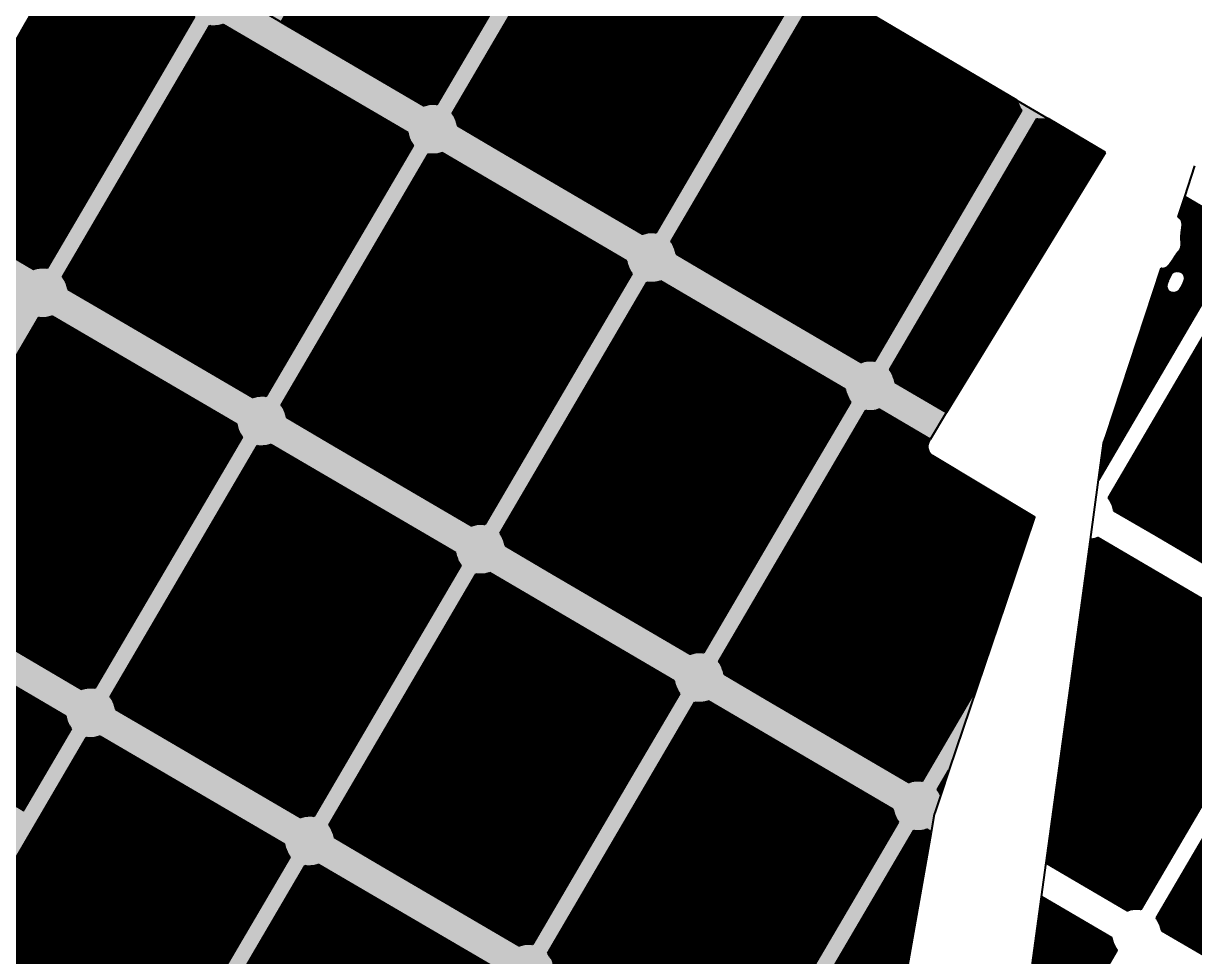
# Model space of a CAD drawing. Header units: metres. Extents: x 729569 to 733474, y 1423763 to 1426173.
# Drawn here: x 730702 to 731256, y 1425283 to 1425724 of the extents above; entities that cross this region are included whole.
import ezdxf

# ---------------------------------------------------------------- set-up
doc = ezdxf.new("R2010")
doc.units = ezdxf.units.M
for name, color, linetype in [('BOUNDARY', 7, 'Continuous'), ('GREEN_AREA', 7, 'Continuous'), ('PARCEL_BORDER', 7, 'Continuous'), ('PARCEL_L', 7, 'Continuous')]:
    doc.layers.add(name, color=color, linetype=linetype)

msp = doc.modelspace()

# ---------------------------------------------------------------- hatches: boundary and pattern name
at = {"layer": 'BOUNDARY', "true_color": 0xdcdcdc}
h = msp.add_hatch(dxfattribs=at)
h.set_pattern_fill('SOLID')
h.paths.add_polyline_path([(731147.16, 1424721.86), (731256.16, 1424608.75), (731244.45, 1424320.13), (731216.28, 1423762.84), (731085.59, 1423834.2), (731085.45, 1423834.27), (731029.37, 1423862.74), (731029.22, 1423862.81), (730813.25, 1423963.61), (730747.11, 1423994.49), (730747.07, 1423994.51), (730733.5, 1424000.7), (730660.17, 1424039.15), (730617.42, 1424061.56), (730529.44, 1424109.24), (730310.18, 1424230.03), (730192.73, 1424303.57), (730172.54, 1424316.68), (730172.45, 1424316.74), (729875.07, 1424500.8), (729806.43, 1424543.45), (729687.49, 1424617.38), (729569.32, 1424690.82), (729612.42, 1424741.31), (729675.47, 1424785.2), (729675.56, 1424785.27), (729762.88, 1424849.07), (729816.98, 1424888.6), (729996.73, 1425019.9), (730119.82, 1425084.44), (730120.07, 1425084.58), (730266.65, 1425172.21), (730267.07, 1425172.49), (730267.45, 1425172.81), (730267.81, 1425173.17), (730268.12, 1425173.56), (730268.4, 1425173.98), (730268.63, 1425174.42), (730359.38, 1425372.62), (730359.55, 1425373.05), (730359.68, 1425373.49), (730359.77, 1425373.93), (730395.3, 1425601.1), (730395.35, 1425601.52), (730395.36, 1425601.94), (730395.34, 1425602.37), (730390.26, 1425652.75), (730458.22, 1425806.03), (730647.82, 1425710.72), (730656.83, 1425706.19), (730670.25, 1425699.44), (730680.5, 1425694.29), (730680.96, 1425694.09), (730681.44, 1425693.93), (730681.93, 1425693.82), (730682.43, 1425693.77), (730682.94, 1425693.76), (730683.44, 1425693.81), (730683.94, 1425693.9), (730684.42, 1425694.05), (730684.89, 1425694.24), (730685.33, 1425694.48), (730685.75, 1425694.77), (730686.14, 1425695.09), (730686.49, 1425695.45), (730686.81, 1425695.85), (730687.08, 1425696.27), (730728.18, 1425768.01), (730728.19, 1425768.02), (730769.13, 1425840.14), (730805.64, 1425904.46), (731213.98, 1425663.18), (731130.61, 1425526.56), (731130.37, 1425526.13), (731130.18, 1425525.67), (731130.04, 1425525.2), (731129.94, 1425524.72), (731129.89, 1425524.23), (731129.88, 1425523.74), (731129.93, 1425523.25), (731130.02, 1425522.76), (731130.16, 1425522.29), (731130.35, 1425521.83), (731130.58, 1425521.4), (731130.85, 1425520.99), (731131.17, 1425520.61), (731131.51, 1425520.26), (731131.9, 1425519.94), (731132.31, 1425519.67), (731180.61, 1425490.69), (731133.33, 1425350.71), (731133.22, 1425350.34), (731133.14, 1425349.98), (731105.49, 1425193.29), (731092.66, 1425120.94), (731092.59, 1425120.23), (731084.29, 1424870.04), (731084.29, 1424869.91), (731083.66, 1424789.99), (731083.68, 1424789.51), (731083.74, 1424789.03), (731083.86, 1424788.56), (731084.01, 1424788.11), (731084.21, 1424787.67), (731084.46, 1424787.25), (731084.74, 1424786.85), (731085.05, 1424786.49), (731147.16, 1424721.86), (731147.16, 1424721.86)])
at = {"layer": 'GREEN_AREA', "true_color": 0x96c896}
h = msp.add_hatch(dxfattribs=at)
h.set_pattern_fill('SOLID')
h.paths.add_polyline_path([(731068.59, 1425748.45), (731068.94, 1425747.32), (731069.4, 1425746.24), (731069.97, 1425745.2), (731070.63, 1425744.23), (731070.87, 1425743.95), (731048.07, 1425705.08), (730976.35, 1425747.13), (730927.68, 1425664.12), (730907.62, 1425675.88), (730907.61, 1425676.02), (730907.37, 1425677.17), (730907.01, 1425678.3), (730906.55, 1425679.38), (730905.99, 1425680.42), (730905.32, 1425681.39), (730905.09, 1425681.67), (730974.68, 1425800.35), (730975.04, 1425800.28), (730976.21, 1425800.18), (730977.39, 1425800.19), (730978.56, 1425800.32), (730979.71, 1425800.56), (730980.84, 1425800.91), (730980.86, 1425800.92), (731068.44, 1425749.18), (731068.59, 1425748.45)])
h = msp.add_hatch(dxfattribs=at)
h.set_pattern_fill('SOLID')
h.paths.add_polyline_path([(730726.34, 1425764.79), (730780.37, 1425733.11), (730780.39, 1425732.97), (730780.63, 1425731.82), (730780.98, 1425730.69), (730781.44, 1425729.61), (730782, 1425728.58), (730782.67, 1425727.6), (730782.9, 1425727.32), (730760.11, 1425688.45), (730702.09, 1425722.47), (730726.34, 1425764.79)])
h = msp.add_hatch(dxfattribs=at)
h.set_pattern_fill('SOLID')
h.paths.add_polyline_path([(731172.11, 1425687.75), (731172.46, 1425686.62), (731172.92, 1425685.54), (731173.49, 1425684.51), (731174.15, 1425683.53), (731174.38, 1425683.26), (731151.59, 1425644.38), (731079.87, 1425686.43), (731031.2, 1425603.42), (731011.14, 1425615.19), (731011.13, 1425615.32), (731010.88, 1425616.48), (731010.53, 1425617.6), (731010.07, 1425618.68), (731009.51, 1425619.72), (731008.84, 1425620.69), (731008.61, 1425620.97), (731078.2, 1425739.65), (731078.56, 1425739.59), (731079.73, 1425739.48), (731080.91, 1425739.49), (731082.08, 1425739.62), (731083.23, 1425739.86), (731083.86, 1425740.06), (731172.07, 1425687.94), (731172.11, 1425687.75)])
h = msp.add_hatch(dxfattribs=at)
h.set_pattern_fill('SOLID')
h.paths.add_polyline_path([(730795.27, 1425723.23), (730796.39, 1425723.58), (730796.52, 1425723.64), (730883.89, 1425672.41), (730883.9, 1425672.27), (730884.14, 1425671.12), (730884.5, 1425670), (730884.96, 1425668.91), (730885.52, 1425667.88), (730886.19, 1425666.91), (730886.42, 1425666.63), (730863.62, 1425627.75), (730791.91, 1425669.8), (730743.23, 1425586.8), (730723.18, 1425598.56), (730723.16, 1425598.7), (730722.92, 1425599.85), (730722.57, 1425600.97), (730722.11, 1425602.06), (730721.54, 1425603.09), (730720.88, 1425604.06), (730720.64, 1425604.34), (730790.23, 1425723.02), (730790.59, 1425722.96), (730791.76, 1425722.85), (730792.94, 1425722.86), (730794.11, 1425722.99), (730795.27, 1425723.23)])
h = msp.add_hatch(dxfattribs=at)
h.set_pattern_fill('SOLID')
h.paths.add_polyline_path([(731138.96, 1425540.24), (731114.66, 1425554.49), (731114.64, 1425554.63), (731114.4, 1425555.78), (731114.05, 1425556.9), (731113.59, 1425557.99), (731113.02, 1425559.02), (731112.36, 1425559.99), (731112.13, 1425560.27), (731181.72, 1425678.96), (731182.07, 1425678.89), (731183.25, 1425678.79), (731184.42, 1425678.8), (731185.59, 1425678.92), (731186.75, 1425679.16), (731186.86, 1425679.2), (731213.98, 1425663.18), (731138.96, 1425540.24)])
h = msp.add_hatch(dxfattribs=at)
h.set_pattern_fill('SOLID')
h.paths.add_polyline_path([(730898.78, 1425662.54), (730899.91, 1425662.89), (730900.04, 1425662.94), (730987.4, 1425611.71), (730987.42, 1425611.57), (730987.66, 1425610.42), (730988.01, 1425609.3), (730988.47, 1425608.21), (730989.04, 1425607.18), (730989.7, 1425606.21), (730989.94, 1425605.93), (730967.14, 1425567.05), (730895.42, 1425609.11), (730846.75, 1425526.1), (730826.69, 1425537.86), (730826.68, 1425538), (730826.44, 1425539.15), (730826.08, 1425540.27), (730825.62, 1425541.36), (730825.06, 1425542.39), (730824.39, 1425543.36), (730824.16, 1425543.64), (730893.75, 1425662.33), (730894.11, 1425662.26), (730895.28, 1425662.16), (730896.46, 1425662.17), (730897.63, 1425662.29), (730898.78, 1425662.54)])
h = msp.add_hatch(dxfattribs=at)
h.set_pattern_fill('SOLID')
h.paths.add_polyline_path([(731214.4, 1425529.04), (731240.48, 1425608.23), (731240.6, 1425608.2), (731240.91, 1425608.16), (731240.98, 1425608.15), (731241.27, 1425608.14), (731241.56, 1425608.16), (731241.85, 1425608.2), (731242.13, 1425608.27), (731242.28, 1425608.32), (731242.59, 1425608.44), (731242.89, 1425608.59), (731243.17, 1425608.77), (731243.45, 1425608.97), (731243.67, 1425609.15), (731243.88, 1425609.36), (731244.32, 1425609.83), (731244.52, 1425610.08), (731245.15, 1425610.92), (731245.25, 1425611.06), (731245.92, 1425612.07), (731245.97, 1425612.14), (731246.63, 1425613.2), (731246.65, 1425613.23), (731247.25, 1425614.22), (731247.71, 1425614.97), (731247.9, 1425615.27), (731248.08, 1425615.47), (731248.35, 1425615.74), (731248.39, 1425615.78), (731248.73, 1425616.13), (731248.98, 1425616.42), (731249.26, 1425616.81), (731249.44, 1425617.07), (731249.59, 1425617.36), (731249.81, 1425617.83), (731249.9, 1425618.07), (731249.98, 1425618.32), (731250.03, 1425618.57), (731250.12, 1425619.08), (731250.16, 1425619.35), (731250.17, 1425619.62), (731250.16, 1425620.23), (731250.15, 1425620.48), (731250.08, 1425621.18), (731250.08, 1425621.24), (731250, 1425621.98), (731249.94, 1425622.67), (731249.92, 1425623.28), (731249.95, 1425623.78), (731250.05, 1425624.54), (731250.2, 1425625.47), (731250.2, 1425625.48), (731250.35, 1425626.47), (731250.36, 1425626.54), (731250.48, 1425627.48), (731250.49, 1425627.65), (731250.55, 1425628.49), (731250.56, 1425628.79), (731250.54, 1425629.35), (731250.53, 1425629.58), (731250.5, 1425629.8), (731250.44, 1425630.13), (731250.37, 1425630.41), (731250.28, 1425630.68), (731250.21, 1425630.86), (731250.11, 1425631.1), (731249.98, 1425631.33), (731249.94, 1425631.4), (731249.75, 1425631.66), (731249.69, 1425631.75), (731249.5, 1425631.97), (731249.35, 1425632.13), (731249.04, 1425632.42), (731248.77, 1425632.63), (731248.58, 1425632.77), (731248.56, 1425632.78), (731251.68, 1425642.24), (731275.37, 1425628.34), (731275.38, 1425628.2), (731275.63, 1425627.05), (731275.98, 1425625.93), (731276.44, 1425624.84), (731277, 1425623.81), (731277.67, 1425622.84), (731277.9, 1425622.56), (731210.91, 1425508.31), (731213.28, 1425525.65), (731214.4, 1425529.04)])
h.paths.add_polyline_path([(731249.15, 1425606.56), (731248.88, 1425606.63), (731248.84, 1425606.63), (731248.74, 1425606.65), (731248.67, 1425606.67), (731248.39, 1425606.72), (731248.1, 1425606.75), (731247.82, 1425606.75), (731247.53, 1425606.72), (731247.25, 1425606.66), (731246.97, 1425606.58), (731246.71, 1425606.47), (731246.45, 1425606.34), (731246.21, 1425606.18), (731245.99, 1425606), (731245.78, 1425605.8), (731245.59, 1425605.58), (731245.43, 1425605.34), (731245.42, 1425605.33), (731245.28, 1425605.08), (731245.23, 1425604.99), (731245.2, 1425604.93), (731245.07, 1425604.65), (731245.06, 1425604.62), (731244.79, 1425604.05), (731244.78, 1425604.02), (731244.38, 1425603.13), (731244.36, 1425603.09), (731243.98, 1425602.2), (731243.95, 1425602.12), (731243.71, 1425601.53), (731243.65, 1425601.36), (731243.56, 1425601.07), (731243.49, 1425600.84), (731243.44, 1425600.61), (731243.43, 1425600.5), (731243.4, 1425600.23), (731243.39, 1425599.96), (731243.41, 1425599.69), (731243.45, 1425599.42), (731243.52, 1425599.16), (731243.61, 1425598.9), (731243.61, 1425598.88), (731243.74, 1425598.61), (731243.89, 1425598.36), (731244.07, 1425598.11), (731244.27, 1425597.89), (731244.49, 1425597.69), (731244.73, 1425597.51), (731244.98, 1425597.36), (731245.25, 1425597.23), (731245.53, 1425597.13), (731245.56, 1425597.12), (731245.84, 1425597.05), (731246.12, 1425597.01), (731246.41, 1425597), (731246.7, 1425597.01), (731246.98, 1425597.05), (731247.26, 1425597.12), (731247.32, 1425597.14), (731247.59, 1425597.23), (731247.85, 1425597.34), (731248.09, 1425597.48), (731248.33, 1425597.65), (731248.45, 1425597.75), (731248.65, 1425597.92), (731248.84, 1425598.1), (731249.05, 1425598.34), (731249.23, 1425598.56), (731249.52, 1425598.94), (731249.63, 1425599.1), (731249.89, 1425599.5), (731250.07, 1425599.82), (731250.29, 1425600.27), (731250.37, 1425600.45), (731250.63, 1425601.1), (731250.66, 1425601.18), (731250.92, 1425601.85), (731250.94, 1425601.9), (731251.1, 1425602.35), (731251.12, 1425602.41), (731251.19, 1425602.63), (731251.23, 1425602.77), (731251.25, 1425602.84), (731251.32, 1425603.11), (731251.35, 1425603.39), (731251.35, 1425603.4), (731251.37, 1425603.7), (731251.35, 1425604.01), (731251.3, 1425604.31), (731251.22, 1425604.6), (731251.11, 1425604.88), (731250.97, 1425605.15), (731250.81, 1425605.41), (731250.62, 1425605.65), (731250.4, 1425605.87), (731250.17, 1425606.06), (731250.16, 1425606.07), (731249.93, 1425606.23), (731249.68, 1425606.36), (731249.42, 1425606.48), (731249.15, 1425606.56)])
h = msp.add_hatch(dxfattribs=at)
h.set_pattern_fill('SOLID')
h.paths.add_polyline_path([(731215.88, 1425499.3), (731215.64, 1425499.58), (731285.23, 1425618.26), (731285.59, 1425618.19), (731286.76, 1425618.09), (731287.94, 1425618.1), (731289.11, 1425618.23), (731290.26, 1425618.47), (731291.39, 1425618.82), (731291.52, 1425618.87), (731378.89, 1425567.65), (731378.9, 1425567.51), (731379.14, 1425566.35), (731379.5, 1425565.23), (731379.96, 1425564.15), (731380.52, 1425563.11), (731381.19, 1425562.14), (731381.42, 1425561.86), (731358.62, 1425522.99), (731286.9, 1425565.04), (731238.23, 1425482.03), (731218.18, 1425493.79), (731218.16, 1425493.93), (731217.92, 1425495.08), (731217.57, 1425496.21), (731217.11, 1425497.29), (731216.54, 1425498.32), (731215.88, 1425499.3)])
h = msp.add_hatch(dxfattribs=at)
h.set_pattern_fill('SOLID')
h.paths.add_polyline_path([(731002.3, 1425601.84), (731003.42, 1425602.19), (731003.55, 1425602.25), (731090.92, 1425551.02), (731090.94, 1425550.88), (731091.18, 1425549.72), (731091.53, 1425548.6), (731091.99, 1425547.52), (731092.56, 1425546.48), (731093.22, 1425545.51), (731093.45, 1425545.23), (731070.66, 1425506.36), (730998.94, 1425548.41), (730950.27, 1425465.4), (730930.21, 1425477.16), (730930.2, 1425477.3), (730929.95, 1425478.45), (730929.6, 1425479.58), (730929.14, 1425480.66), (730928.58, 1425481.69), (730927.91, 1425482.67), (730927.68, 1425482.95), (730997.27, 1425601.63), (730997.63, 1425601.56), (730998.8, 1425601.46), (730999.98, 1425601.47), (731001.15, 1425601.6), (731002.3, 1425601.84)])
h = msp.add_hatch(dxfattribs=at)
h.set_pattern_fill('SOLID')
h.paths.add_polyline_path([(730714.34, 1425585.21), (730715.46, 1425585.56), (730715.59, 1425585.62), (730802.96, 1425534.39), (730802.97, 1425534.25), (730803.21, 1425533.1), (730803.57, 1425531.97), (730804.03, 1425530.89), (730804.59, 1425529.86), (730805.26, 1425528.88), (730805.49, 1425528.6), (730782.7, 1425489.73), (730710.98, 1425531.78), (730662.3, 1425448.77), (730642.25, 1425460.53), (730642.23, 1425460.67), (730641.99, 1425461.83), (730641.64, 1425462.95), (730641.18, 1425464.03), (730640.61, 1425465.07), (730639.95, 1425466.04), (730639.71, 1425466.32), (730709.3, 1425585), (730709.66, 1425584.93), (730710.84, 1425584.83), (730712.01, 1425584.84), (730713.18, 1425584.97), (730714.34, 1425585.21)])
h = msp.add_hatch(dxfattribs=at)
h.set_pattern_fill('SOLID')
h.paths.add_polyline_path([(731130.37, 1425526.13), (731130.18, 1425525.67), (731130.04, 1425525.2), (731129.94, 1425524.72), (731129.89, 1425524.23), (731129.88, 1425523.74), (731129.93, 1425523.25), (731130.02, 1425522.76), (731130.16, 1425522.29), (731130.35, 1425521.83), (731130.58, 1425521.4), (731130.85, 1425520.99), (731131.17, 1425520.61), (731131.51, 1425520.26), (731131.9, 1425519.94), (731132.31, 1425519.67), (731180.61, 1425490.69), (731166.85, 1425449.95), (731102.46, 1425487.71), (731053.79, 1425404.7), (731033.73, 1425416.46), (731033.71, 1425416.6), (731033.47, 1425417.76), (731033.12, 1425418.88), (731032.66, 1425419.96), (731032.09, 1425421), (731031.43, 1425421.97), (731031.2, 1425422.25), (731100.79, 1425540.93), (731101.14, 1425540.87), (731102.32, 1425540.76), (731103.49, 1425540.77), (731104.67, 1425540.9), (731105.82, 1425541.14), (731106.94, 1425541.49), (731107.07, 1425541.55), (731131.14, 1425527.43), (731130.61, 1425526.56), (731130.37, 1425526.13)])
h = msp.add_hatch(dxfattribs=at)
h.set_pattern_fill('SOLID')
h.paths.add_polyline_path([(730817.85, 1425524.51), (730818.98, 1425524.86), (730819.11, 1425524.92), (730906.48, 1425473.69), (730906.49, 1425473.55), (730906.73, 1425472.4), (730907.08, 1425471.28), (730907.55, 1425470.19), (730908.11, 1425469.16), (730908.77, 1425468.19), (730909.01, 1425467.91), (730886.21, 1425429.03), (730814.49, 1425471.08), (730765.82, 1425388.07), (730745.76, 1425399.84), (730745.75, 1425399.98), (730745.51, 1425401.13), (730745.16, 1425402.25), (730744.69, 1425403.34), (730744.13, 1425404.37), (730743.47, 1425405.34), (730743.23, 1425405.62), (730812.82, 1425524.3), (730813.18, 1425524.24), (730814.35, 1425524.13), (730815.53, 1425524.14), (730816.7, 1425524.27), (730817.85, 1425524.51)])
h = msp.add_hatch(dxfattribs=at)
h.set_pattern_fill('SOLID')
h.paths.add_polyline_path([(731208.18, 1425480.2), (731209.34, 1425480.44), (731210.46, 1425480.8), (731210.59, 1425480.85), (731297.96, 1425429.62), (731297.97, 1425429.48), (731298.21, 1425428.33), (731298.57, 1425427.21), (731299.03, 1425426.12), (731299.59, 1425425.09), (731300.26, 1425424.12), (731300.49, 1425423.84), (731277.69, 1425384.96), (731205.98, 1425427.01), (731197.9, 1425413.25), (731207.05, 1425480.08), (731208.18, 1425480.2)])
h = msp.add_hatch(dxfattribs=at)
h.set_pattern_fill('SOLID')
h.paths.add_polyline_path([(730921.37, 1425463.81), (730922.49, 1425464.17), (730922.62, 1425464.22), (731009.99, 1425412.99), (731010.01, 1425412.85), (731010.25, 1425411.7), (731010.6, 1425410.58), (731011.06, 1425409.49), (731011.63, 1425408.46), (731012.29, 1425407.49), (731012.52, 1425407.21), (730989.73, 1425368.33), (730918.01, 1425410.39), (730869.34, 1425327.38), (730849.28, 1425339.14), (730849.27, 1425339.28), (730849.03, 1425340.43), (730848.67, 1425341.55), (730848.21, 1425342.64), (730847.65, 1425343.67), (730846.98, 1425344.64), (730846.75, 1425344.92), (730916.34, 1425463.61), (730916.7, 1425463.54), (730917.87, 1425463.44), (730919.05, 1425463.45), (730920.22, 1425463.57), (730921.37, 1425463.81)])
h = msp.add_hatch(dxfattribs=at)
h.set_pattern_fill('SOLID')
h.paths.add_polyline_path([(730633.41, 1425447.19), (730634.53, 1425447.54), (730634.66, 1425447.59), (730722.03, 1425396.36), (730722.04, 1425396.23), (730722.28, 1425395.07), (730722.64, 1425393.95), (730723.1, 1425392.87), (730723.66, 1425391.83), (730724.33, 1425390.86), (730724.56, 1425390.58), (730701.77, 1425351.7), (730630.05, 1425393.76), (730581.38, 1425310.75), (730561.32, 1425322.51), (730561.3, 1425322.65), (730561.06, 1425323.8), (730560.71, 1425324.93), (730560.25, 1425326.01), (730559.68, 1425327.04), (730559.02, 1425328.02), (730558.79, 1425328.29), (730628.38, 1425446.98), (730628.73, 1425446.91), (730629.91, 1425446.81), (730631.08, 1425446.82), (730632.25, 1425446.94), (730633.41, 1425447.19)])
h = msp.add_hatch(dxfattribs=at)
h.set_pattern_fill('SOLID')
h.paths.add_polyline_path([(731240.75, 1425295.21), (731240.51, 1425296.36), (731240.15, 1425297.49), (731239.69, 1425298.57), (731239.13, 1425299.6), (731238.46, 1425300.58), (731238.23, 1425300.85), (731307.82, 1425419.54), (731308.18, 1425419.47), (731309.35, 1425419.37), (731310.53, 1425419.38), (731311.7, 1425419.51), (731312.85, 1425419.75), (731313.98, 1425420.1), (731314.11, 1425420.15), (731401.47, 1425368.93), (731401.49, 1425368.79), (731401.73, 1425367.63), (731402.08, 1425366.51), (731402.54, 1425365.43), (731403.11, 1425364.39), (731403.77, 1425363.42), (731404.01, 1425363.14), (731381.21, 1425324.27), (731309.49, 1425366.32), (731260.82, 1425283.31), (731240.76, 1425295.07), (731240.75, 1425295.21)])
h = msp.add_hatch(dxfattribs=at)
h.set_pattern_fill('SOLID')
h.paths.add_polyline_path([(730950.5, 1425283.95), (730950.27, 1425284.23), (731019.86, 1425402.91), (731020.21, 1425402.84), (731021.39, 1425402.74), (731022.56, 1425402.75), (731023.74, 1425402.88), (731024.89, 1425403.12), (731026.01, 1425403.47), (731026.14, 1425403.53), (731113.51, 1425352.3), (731113.53, 1425352.16), (731113.77, 1425351), (731114.12, 1425349.88), (731114.58, 1425348.8), (731115.15, 1425347.76), (731115.81, 1425346.79), (731116.04, 1425346.51), (731093.25, 1425307.64), (731021.53, 1425349.69), (730972.86, 1425266.68), (730952.8, 1425278.44), (730952.78, 1425278.58), (730952.54, 1425279.73), (730952.19, 1425280.86), (730951.73, 1425281.94), (730951.16, 1425282.97), (730950.5, 1425283.95)])
h = msp.add_hatch(dxfattribs=at)
h.set_pattern_fill('SOLID')
h.paths.add_polyline_path([(730736.92, 1425386.49), (730738.05, 1425386.84), (730738.18, 1425386.9), (730825.55, 1425335.67), (730825.56, 1425335.53), (730825.8, 1425334.38), (730826.15, 1425333.25), (730826.62, 1425332.17), (730827.18, 1425331.14), (730827.84, 1425330.16), (730828.08, 1425329.88), (730805.28, 1425291.01), (730733.56, 1425333.06), (730684.89, 1425250.05), (730664.83, 1425261.81), (730664.82, 1425261.95), (730664.58, 1425263.1), (730664.23, 1425264.23), (730663.76, 1425265.31), (730663.2, 1425266.35), (730662.54, 1425267.32), (730662.3, 1425267.6), (730731.89, 1425386.28), (730732.25, 1425386.21), (730733.42, 1425386.11), (730734.6, 1425386.12), (730735.77, 1425386.25), (730736.92, 1425386.49)])
h = msp.add_hatch(dxfattribs=at)
h.set_pattern_fill('SOLID')
h.paths.add_polyline_path([(731136.18, 1425359.27), (731135.61, 1425360.3), (731134.95, 1425361.27), (731134.71, 1425361.55), (731140.09, 1425370.72), (731136.2, 1425359.21), (731136.18, 1425359.27)])
h = msp.add_hatch(dxfattribs=at)
h.set_pattern_fill('SOLID')
h.paths.add_polyline_path([(731104.79, 1425189.33), (731056.32, 1425217.74), (731056.3, 1425217.88), (731056.06, 1425219.04), (731055.71, 1425220.16), (731055.25, 1425221.24), (731054.68, 1425222.28), (731054.02, 1425223.25), (731053.78, 1425223.53), (731123.37, 1425342.21), (731123.73, 1425342.15), (731124.9, 1425342.04), (731126.08, 1425342.05), (731127.25, 1425342.18), (731128.41, 1425342.42), (731129.53, 1425342.77), (731129.66, 1425342.83), (731131.67, 1425341.65), (731105.49, 1425193.29), (731104.79, 1425189.33)])
h = msp.add_hatch(dxfattribs=at)
h.set_pattern_fill('SOLID')
h.paths.add_polyline_path([(730840.44, 1425325.79), (730841.57, 1425326.14), (730841.69, 1425326.2), (730929.06, 1425274.97), (730929.08, 1425274.83), (730929.32, 1425273.68), (730929.67, 1425272.55), (730930.13, 1425271.47), (730930.7, 1425270.44), (730931.36, 1425269.47), (730931.6, 1425269.19), (730908.8, 1425230.31), (730837.08, 1425272.36), (730788.41, 1425189.35), (730768.35, 1425201.12), (730768.34, 1425201.26), (730768.1, 1425202.41), (730767.74, 1425203.53), (730767.28, 1425204.61), (730766.72, 1425205.65), (730766.05, 1425206.62), (730765.82, 1425206.9), (730835.41, 1425325.58), (730835.77, 1425325.52), (730836.94, 1425325.41), (730838.12, 1425325.42), (730839.29, 1425325.55), (730840.44, 1425325.79)])
h = msp.add_hatch(dxfattribs=at)
h.set_pattern_fill('SOLID')
h.paths.add_polyline_path([(731183.91, 1425311.02), (731217.03, 1425291.6), (731217.04, 1425291.46), (731217.28, 1425290.31), (731217.64, 1425289.18), (731218.1, 1425288.1), (731218.66, 1425287.07), (731219.33, 1425286.09), (731219.56, 1425285.82), (731172.02, 1425204.75), (731179.48, 1425278.58), (731183.91, 1425311.02)])
at = {"layer": 'PARCEL_L', "true_color": 0xffffc8}
h = msp.add_hatch(dxfattribs=at)
h.set_pattern_fill('SOLID')
h.paths.add_polyline_path([(730872.84, 1425807.83), (730944.55, 1425765.77), (730897.76, 1425685.97), (730897.4, 1425686.03), (730896.23, 1425686.14), (730895.05, 1425686.13), (730893.88, 1425686), (730892.73, 1425685.76), (730891.6, 1425685.41), (730891.47, 1425685.35), (730824.16, 1425724.82), (730872.84, 1425807.83)])
h = msp.add_hatch(dxfattribs=at)
h.set_pattern_fill('SOLID')
h.paths.add_polyline_path([(730976.35, 1425747.13), (731048.07, 1425705.08), (731001.28, 1425625.27), (731000.92, 1425625.34), (730999.75, 1425625.44), (730998.57, 1425625.43), (730997.4, 1425625.3), (730996.24, 1425625.06), (730995.12, 1425624.71), (730994.99, 1425624.65), (730927.68, 1425664.12), (730976.35, 1425747.13)])
h = msp.add_hatch(dxfattribs=at)
h.set_pattern_fill('SOLID')
h.paths.add_polyline_path([(730760.11, 1425688.45), (730713.31, 1425608.64), (730712.95, 1425608.71), (730711.78, 1425608.81), (730710.6, 1425608.8), (730709.43, 1425608.67), (730708.28, 1425608.43), (730707.16, 1425608.08), (730707.03, 1425608.02), (730639.72, 1425647.49), (730670.19, 1425699.47), (730670.25, 1425699.44), (730680.5, 1425694.29), (730680.96, 1425694.09), (730681.44, 1425693.93), (730681.93, 1425693.82), (730682.43, 1425693.77), (730682.94, 1425693.76), (730683.44, 1425693.81), (730683.94, 1425693.9), (730684.42, 1425694.05), (730684.89, 1425694.24), (730685.33, 1425694.48), (730685.75, 1425694.77), (730686.14, 1425695.09), (730686.49, 1425695.45), (730686.81, 1425695.85), (730687.08, 1425696.27), (730702.09, 1425722.47), (730760.11, 1425688.45)])
h = msp.add_hatch(dxfattribs=at)
h.set_pattern_fill('SOLID')
h.paths.add_polyline_path([(731079.87, 1425686.43), (731151.59, 1425644.38), (731104.79, 1425564.57), (731104.44, 1425564.64), (731103.26, 1425564.74), (731102.09, 1425564.73), (731100.91, 1425564.61), (731099.76, 1425564.36), (731098.64, 1425564.01), (731098.51, 1425563.96), (731031.2, 1425603.42), (731079.87, 1425686.43)])
h = msp.add_hatch(dxfattribs=at)
h.set_pattern_fill('SOLID')
h.paths.add_polyline_path([(730791.91, 1425669.8), (730863.62, 1425627.75), (730816.83, 1425547.94), (730816.47, 1425548.01), (730815.3, 1425548.11), (730814.12, 1425548.1), (730812.95, 1425547.98), (730811.8, 1425547.74), (730810.67, 1425547.38), (730810.55, 1425547.33), (730743.23, 1425586.8), (730791.91, 1425669.8)])
h = msp.add_hatch(dxfattribs=at)
h.set_pattern_fill('SOLID')
h.paths.add_polyline_path([(730895.42, 1425609.11), (730967.14, 1425567.05), (730920.35, 1425487.25), (730919.99, 1425487.31), (730918.82, 1425487.42), (730917.64, 1425487.41), (730916.47, 1425487.28), (730915.32, 1425487.04), (730914.19, 1425486.69), (730914.06, 1425486.63), (730846.75, 1425526.1), (730895.42, 1425609.11)])
h = msp.add_hatch(dxfattribs=at)
h.set_pattern_fill('SOLID')
h.paths.add_polyline_path([(731286.9, 1425565.04), (731358.62, 1425522.99), (731311.83, 1425443.18), (731311.47, 1425443.24), (731310.3, 1425443.35), (731309.12, 1425443.34), (731307.95, 1425443.21), (731306.8, 1425442.97), (731305.67, 1425442.62), (731305.54, 1425442.56), (731238.23, 1425482.03), (731286.9, 1425565.04)])
h = msp.add_hatch(dxfattribs=at)
h.set_pattern_fill('SOLID')
h.paths.add_polyline_path([(730998.94, 1425548.41), (731070.66, 1425506.36), (731023.86, 1425426.55), (731023.51, 1425426.62), (731022.33, 1425426.72), (731021.16, 1425426.71), (731019.99, 1425426.58), (731018.83, 1425426.34), (731017.71, 1425425.99), (731017.58, 1425425.93), (730950.27, 1425465.4), (730998.94, 1425548.41)])
h = msp.add_hatch(dxfattribs=at)
h.set_pattern_fill('SOLID')
h.paths.add_polyline_path([(730710.98, 1425531.78), (730782.7, 1425489.73), (730735.9, 1425409.92), (730735.54, 1425409.99), (730734.37, 1425410.09), (730733.19, 1425410.08), (730732.02, 1425409.95), (730730.87, 1425409.71), (730729.74, 1425409.36), (730729.62, 1425409.3), (730662.3, 1425448.77), (730710.98, 1425531.78)])
h = msp.add_hatch(dxfattribs=at)
h.set_pattern_fill('SOLID')
h.paths.add_polyline_path([(731102.46, 1425487.71), (731166.85, 1425449.95), (731153.48, 1425410.36), (731127.38, 1425365.85), (731127.02, 1425365.92), (731125.85, 1425366.02), (731124.67, 1425366.01), (731123.5, 1425365.88), (731122.35, 1425365.64), (731121.23, 1425365.29), (731121.1, 1425365.24), (731053.79, 1425404.7), (731102.46, 1425487.71)])
h = msp.add_hatch(dxfattribs=at)
h.set_pattern_fill('SOLID')
h.paths.add_polyline_path([(730814.49, 1425471.08), (730886.21, 1425429.03), (730839.42, 1425349.22), (730839.06, 1425349.29), (730837.89, 1425349.39), (730836.71, 1425349.38), (730835.54, 1425349.26), (730834.39, 1425349.01), (730833.26, 1425348.66), (730833.13, 1425348.61), (730765.82, 1425388.07), (730814.49, 1425471.08)])
h = msp.add_hatch(dxfattribs=at)
h.set_pattern_fill('SOLID')
h.paths.add_polyline_path([(731205.98, 1425427.01), (731277.69, 1425384.96), (731230.9, 1425305.15), (731230.54, 1425305.22), (731229.37, 1425305.33), (731228.19, 1425305.31), (731227.02, 1425305.19), (731225.87, 1425304.95), (731224.74, 1425304.59), (731224.61, 1425304.54), (731186.12, 1425327.11), (731197.9, 1425413.25), (731205.98, 1425427.01)])
h = msp.add_hatch(dxfattribs=at)
h.set_pattern_fill('SOLID')
h.paths.add_polyline_path([(730918.01, 1425410.39), (730989.73, 1425368.33), (730942.93, 1425288.53), (730942.58, 1425288.59), (730941.4, 1425288.7), (730940.23, 1425288.69), (730939.06, 1425288.56), (730937.9, 1425288.32), (730936.78, 1425287.97), (730936.65, 1425287.91), (730869.34, 1425327.38), (730918.01, 1425410.39)])
h = msp.add_hatch(dxfattribs=at)
h.set_pattern_fill('SOLID')
h.paths.add_polyline_path([(731021.53, 1425349.69), (731093.25, 1425307.64), (731046.45, 1425227.83), (731046.09, 1425227.9), (731044.92, 1425228), (731043.74, 1425227.99), (731042.57, 1425227.86), (731041.42, 1425227.62), (731040.3, 1425227.27), (731040.17, 1425227.21), (730972.86, 1425266.68), (731021.53, 1425349.69)])
h = msp.add_hatch(dxfattribs=at)
h.set_pattern_fill('SOLID')
h.paths.add_polyline_path([(730733.56, 1425333.06), (730805.28, 1425291.01), (730758.49, 1425211.2), (730758.13, 1425211.27), (730756.96, 1425211.37), (730755.78, 1425211.36), (730754.61, 1425211.23), (730753.46, 1425210.99), (730752.33, 1425210.64), (730752.2, 1425210.58), (730684.89, 1425250.05), (730733.56, 1425333.06)])

# ---------------------------------------------------------------- linework, layer by layer
at = {"layer": 'PARCEL_BORDER', "lineweight": 40, "true_color": 0x323232}
for points in [[(730804.11, 1425736.58), (730891.47, 1425685.35), (730891.6, 1425685.41), (730892.73, 1425685.76), (730893.88, 1425686), (730895.05, 1425686.13), (730896.23, 1425686.14), (730897.4, 1425686.03), (730897.76, 1425685.97), (730967.35, 1425804.65)], [(730974.68, 1425800.35), (730905.09, 1425681.67), (730905.32, 1425681.39), (730905.99, 1425680.42), (730906.55, 1425679.38), (730907.01, 1425678.3), (730907.37, 1425677.17), (730907.61, 1425676.02), (730907.62, 1425675.88), (730994.99, 1425624.65), (730995.12, 1425624.71), (730996.24, 1425625.06), (730997.4, 1425625.3), (730998.57, 1425625.43), (730999.75, 1425625.44), (731000.92, 1425625.34), (731001.28, 1425625.27), (731070.87, 1425743.95)], [(731078.2, 1425739.65), (731008.61, 1425620.97), (731008.84, 1425620.69), (731009.51, 1425619.72), (731010.07, 1425618.68), (731010.53, 1425617.6), (731010.88, 1425616.48), (731011.13, 1425615.32), (731011.14, 1425615.19), (731098.51, 1425563.96), (731098.64, 1425564.01), (731099.76, 1425564.36), (731100.91, 1425564.61), (731102.09, 1425564.73), (731103.26, 1425564.74), (731104.44, 1425564.64), (731104.79, 1425564.57), (731174.38, 1425683.26), (731174.15, 1425683.53), (731173.49, 1425684.51), (731172.92, 1425685.54), (731172.46, 1425686.62), (731172.11, 1425687.75), (731172.07, 1425687.94), (731186.86, 1425679.2), (731186.75, 1425679.16), (731185.59, 1425678.92), (731184.42, 1425678.8), (731183.25, 1425678.79), (731182.07, 1425678.89), (731181.72, 1425678.96), (731112.13, 1425560.27), (731112.36, 1425559.99), (731113.02, 1425559.02), (731113.59, 1425557.99), (731114.05, 1425556.9), (731114.4, 1425555.78), (731114.64, 1425554.63), (731114.66, 1425554.49), (731138.96, 1425540.24), (731131.14, 1425527.43), (731107.07, 1425541.55), (731106.94, 1425541.49), (731105.82, 1425541.14), (731104.67, 1425540.9), (731103.49, 1425540.77), (731102.32, 1425540.76), (731101.14, 1425540.87), (731100.79, 1425540.93), (731031.2, 1425422.25), (731031.43, 1425421.97), (731032.09, 1425421), (731032.66, 1425419.96), (731033.12, 1425418.88), (731033.47, 1425417.76), (731033.71, 1425416.6), (731033.73, 1425416.46), (731121.1, 1425365.24), (731121.23, 1425365.29), (731122.35, 1425365.64), (731123.5, 1425365.88), (731124.67, 1425366.01), (731125.85, 1425366.02), (731127.02, 1425365.92), (731127.38, 1425365.85), (731153.48, 1425410.36), (731140.09, 1425370.72), (731134.71, 1425361.55), (731134.95, 1425361.27), (731135.61, 1425360.3), (731136.18, 1425359.27), (731136.2, 1425359.21), (731133.33, 1425350.71), (731133.22, 1425350.34), (731133.14, 1425349.98), (731131.67, 1425341.65), (731129.66, 1425342.83), (731129.53, 1425342.77), (731128.41, 1425342.42), (731127.25, 1425342.18), (731126.08, 1425342.05), (731124.9, 1425342.04), (731123.73, 1425342.15), (731123.37, 1425342.21), (731053.78, 1425223.53)], [(730619.66, 1425659.25), (730707.03, 1425608.02), (730707.16, 1425608.08), (730708.28, 1425608.43), (730709.43, 1425608.67), (730710.6, 1425608.8), (730711.78, 1425608.81), (730712.95, 1425608.71), (730713.31, 1425608.64), (730782.9, 1425727.32)], [(731275.37, 1425628.34), (731251.68, 1425642.24), (731256.48, 1425656.81)], [(731297.96, 1425429.62), (731210.59, 1425480.85), (731210.46, 1425480.8), (731209.34, 1425480.44), (731208.18, 1425480.2), (731207.05, 1425480.08), (731210.91, 1425508.31), (731277.9, 1425622.56)], [(731172.02, 1425204.75), (731219.56, 1425285.82), (731219.33, 1425286.09), (731218.66, 1425287.07), (731218.1, 1425288.1), (731217.64, 1425289.18), (731217.28, 1425290.31), (731217.04, 1425291.46), (731217.03, 1425291.6), (731183.91, 1425311.02), (731186.12, 1425327.11), (731224.61, 1425304.54), (731224.74, 1425304.59), (731225.87, 1425304.95), (731227.02, 1425305.19), (731228.19, 1425305.31), (731229.37, 1425305.33), (731230.54, 1425305.22), (731230.9, 1425305.15), (731300.49, 1425423.84)]]:
    msp.add_lwpolyline(points, dxfattribs=at)
at = {"layer": 'PARCEL_BORDER', "lineweight": 50, "true_color": 0x323232}
for points in [[(730872.84, 1425807.83), (730944.55, 1425765.77), (730897.76, 1425685.97), (730897.4, 1425686.03), (730896.23, 1425686.14), (730895.05, 1425686.13), (730893.88, 1425686), (730892.73, 1425685.76), (730891.6, 1425685.41), (730891.47, 1425685.35), (730824.16, 1425724.82), (730872.84, 1425807.83)], [(730976.35, 1425747.13), (731048.07, 1425705.08), (731001.28, 1425625.27), (731000.92, 1425625.34), (730999.75, 1425625.44), (730998.57, 1425625.43), (730997.4, 1425625.3), (730996.24, 1425625.06), (730995.12, 1425624.71), (730994.99, 1425624.65), (730927.68, 1425664.12), (730976.35, 1425747.13)], [(731079.87, 1425686.43), (731151.59, 1425644.38), (731104.79, 1425564.57), (731104.44, 1425564.64), (731103.26, 1425564.74), (731102.09, 1425564.73), (731100.91, 1425564.61), (731099.76, 1425564.36), (731098.64, 1425564.01), (731098.51, 1425563.96), (731031.2, 1425603.42), (731079.87, 1425686.43)], [(730791.91, 1425669.8), (730863.62, 1425627.75), (730816.83, 1425547.94), (730816.47, 1425548.01), (730815.3, 1425548.11), (730814.12, 1425548.1), (730812.95, 1425547.98), (730811.8, 1425547.74), (730810.67, 1425547.38), (730810.55, 1425547.33), (730743.23, 1425586.8), (730791.91, 1425669.8)], [(730895.42, 1425609.11), (730967.14, 1425567.05), (730920.35, 1425487.25), (730919.99, 1425487.31), (730918.82, 1425487.42), (730917.64, 1425487.41), (730916.47, 1425487.28), (730915.32, 1425487.04), (730914.19, 1425486.69), (730914.06, 1425486.63), (730846.75, 1425526.1), (730895.42, 1425609.11)], [(731286.9, 1425565.04), (731358.62, 1425522.99), (731311.83, 1425443.18), (731311.47, 1425443.24), (731310.3, 1425443.35), (731309.12, 1425443.34), (731307.95, 1425443.21), (731306.8, 1425442.97), (731305.67, 1425442.62), (731305.54, 1425442.56), (731238.23, 1425482.03), (731286.9, 1425565.04)], [(730998.94, 1425548.41), (731070.66, 1425506.36), (731023.86, 1425426.55), (731023.51, 1425426.62), (731022.33, 1425426.72), (731021.16, 1425426.71), (731019.99, 1425426.58), (731018.83, 1425426.34), (731017.71, 1425425.99), (731017.58, 1425425.93), (730950.27, 1425465.4), (730998.94, 1425548.41)], [(730710.98, 1425531.78), (730782.7, 1425489.73), (730735.9, 1425409.92), (730735.54, 1425409.99), (730734.37, 1425410.09), (730733.19, 1425410.08), (730732.02, 1425409.95), (730730.87, 1425409.71), (730729.74, 1425409.36), (730729.62, 1425409.3), (730662.3, 1425448.77), (730710.98, 1425531.78)], [(731102.46, 1425487.71), (731166.85, 1425449.95), (731153.48, 1425410.36), (731127.38, 1425365.85), (731127.02, 1425365.92), (731125.85, 1425366.02), (731124.67, 1425366.01), (731123.5, 1425365.88), (731122.35, 1425365.64), (731121.23, 1425365.29), (731121.1, 1425365.24), (731053.79, 1425404.7), (731102.46, 1425487.71)], [(730814.49, 1425471.08), (730886.21, 1425429.03), (730839.42, 1425349.22), (730839.06, 1425349.29), (730837.89, 1425349.39), (730836.71, 1425349.38), (730835.54, 1425349.26), (730834.39, 1425349.01), (730833.26, 1425348.66), (730833.13, 1425348.61), (730765.82, 1425388.07), (730814.49, 1425471.08)], [(731205.98, 1425427.01), (731277.69, 1425384.96), (731230.9, 1425305.15), (731230.54, 1425305.22), (731229.37, 1425305.33), (731228.19, 1425305.31), (731227.02, 1425305.19), (731225.87, 1425304.95), (731224.74, 1425304.59), (731224.61, 1425304.54), (731186.12, 1425327.11), (731197.9, 1425413.25), (731205.98, 1425427.01)], [(730918.01, 1425410.39), (730989.73, 1425368.33), (730942.93, 1425288.53), (730942.58, 1425288.59), (730941.4, 1425288.7), (730940.23, 1425288.69), (730939.06, 1425288.56), (730937.9, 1425288.32), (730936.78, 1425287.97), (730936.65, 1425287.91), (730869.34, 1425327.38), (730918.01, 1425410.39)], [(731021.53, 1425349.69), (731093.25, 1425307.64), (731046.45, 1425227.83), (731046.09, 1425227.9), (731044.92, 1425228), (731043.74, 1425227.99), (731042.57, 1425227.86), (731041.42, 1425227.62), (731040.3, 1425227.27), (731040.17, 1425227.21), (730972.86, 1425266.68), (731021.53, 1425349.69)], [(730733.56, 1425333.06), (730805.28, 1425291.01), (730758.49, 1425211.2), (730758.13, 1425211.27), (730756.96, 1425211.37), (730755.78, 1425211.36), (730754.61, 1425211.23), (730753.46, 1425210.99), (730752.33, 1425210.64), (730752.2, 1425210.58), (730684.89, 1425250.05), (730733.56, 1425333.06)]]:
    msp.add_lwpolyline(points, close=True, dxfattribs=at)
at = {"layer": 'PARCEL_BORDER', "lineweight": 50, "true_color": 0x326432}
for points in [[(731070.87, 1425743.95), (731048.07, 1425705.08), (730976.35, 1425747.13), (730927.68, 1425664.12), (730907.62, 1425675.88), (730907.61, 1425676.02), (730907.37, 1425677.17), (730907.01, 1425678.3), (730906.55, 1425679.38), (730905.99, 1425680.42), (730905.32, 1425681.39), (730905.09, 1425681.67), (730974.68, 1425800.35)], [(731083.86, 1425740.06), (731172.07, 1425687.94), (731172.11, 1425687.75), (731172.11, 1425687.75), (731172.46, 1425686.62), (731172.92, 1425685.54), (731173.49, 1425684.51), (731174.15, 1425683.53), (731174.38, 1425683.26), (731151.59, 1425644.38), (731079.87, 1425686.43), (731031.2, 1425603.42), (731011.14, 1425615.19), (731011.13, 1425615.32), (731010.88, 1425616.48), (731010.53, 1425617.6), (731010.07, 1425618.68), (731009.51, 1425619.72), (731008.84, 1425620.69), (731008.61, 1425620.97), (731078.2, 1425739.65)], [(731277.9, 1425622.56), (731210.91, 1425508.31), (731213.28, 1425525.65), (731214.4, 1425529.04), (731214.4, 1425529.04), (731240.48, 1425608.23), (731240.6, 1425608.2), (731240.91, 1425608.16), (731240.98, 1425608.15), (731241.27, 1425608.14), (731241.56, 1425608.16), (731241.85, 1425608.2), (731242.13, 1425608.27), (731242.28, 1425608.32), (731242.59, 1425608.44), (731242.89, 1425608.59), (731243.17, 1425608.77), (731243.45, 1425608.97), (731243.67, 1425609.15), (731243.88, 1425609.36), (731244.32, 1425609.83), (731244.52, 1425610.08), (731245.15, 1425610.92), (731245.25, 1425611.06), (731245.92, 1425612.07), (731245.97, 1425612.14), (731246.63, 1425613.2), (731246.65, 1425613.23), (731247.25, 1425614.22), (731247.71, 1425614.97), (731247.9, 1425615.27), (731248.08, 1425615.47), (731248.35, 1425615.74), (731248.39, 1425615.78), (731248.73, 1425616.13), (731248.98, 1425616.42), (731249.26, 1425616.81), (731249.44, 1425617.07), (731249.59, 1425617.36), (731249.81, 1425617.83), (731249.9, 1425618.07), (731249.98, 1425618.32), (731250.03, 1425618.57), (731250.12, 1425619.08), (731250.16, 1425619.35), (731250.17, 1425619.62), (731250.16, 1425620.23), (731250.15, 1425620.48), (731250.08, 1425621.18), (731250.08, 1425621.24), (731250, 1425621.98), (731249.94, 1425622.67), (731249.92, 1425623.28), (731249.95, 1425623.78), (731250.05, 1425624.54), (731250.2, 1425625.47), (731250.2, 1425625.48), (731250.35, 1425626.47), (731250.36, 1425626.54), (731250.48, 1425627.48), (731250.49, 1425627.65), (731250.55, 1425628.49), (731250.56, 1425628.79), (731250.54, 1425629.35), (731250.53, 1425629.58), (731250.5, 1425629.8), (731250.44, 1425630.13), (731250.37, 1425630.41), (731250.28, 1425630.68), (731250.21, 1425630.86), (731250.11, 1425631.1), (731249.98, 1425631.33), (731249.94, 1425631.4), (731249.75, 1425631.66), (731249.69, 1425631.75), (731249.5, 1425631.97), (731249.35, 1425632.13), (731249.04, 1425632.42), (731248.77, 1425632.63), (731248.58, 1425632.77), (731248.56, 1425632.78), (731251.68, 1425642.24), (731275.37, 1425628.34)], [(731286.9, 1425565.04), (731238.23, 1425482.03), (731218.18, 1425493.79), (731218.16, 1425493.93), (731217.92, 1425495.08), (731217.57, 1425496.21), (731217.11, 1425497.29), (731216.54, 1425498.32), (731215.88, 1425499.3), (731215.88, 1425499.3), (731215.64, 1425499.58), (731285.23, 1425618.26)], [(730639.71, 1425466.32), (730709.3, 1425585), (730709.66, 1425584.93), (730710.84, 1425584.83), (730712.01, 1425584.84), (730713.18, 1425584.97), (730714.34, 1425585.21), (730714.34, 1425585.21), (730715.46, 1425585.56), (730715.59, 1425585.62), (730802.96, 1425534.39), (730802.97, 1425534.25), (730803.21, 1425533.1), (730803.57, 1425531.97), (730804.03, 1425530.89), (730804.59, 1425529.86), (730805.26, 1425528.88), (730805.49, 1425528.6), (730782.7, 1425489.73), (730710.98, 1425531.78), (730662.3, 1425448.77)], [(730634.66, 1425447.59), (730722.03, 1425396.36), (730722.04, 1425396.23), (730722.28, 1425395.07), (730722.64, 1425393.95), (730723.1, 1425392.87), (730723.66, 1425391.83), (730724.33, 1425390.86), (730724.56, 1425390.58), (730701.77, 1425351.7)], [(731260.82, 1425283.31), (731240.76, 1425295.07), (731240.75, 1425295.21), (731240.75, 1425295.21), (731240.51, 1425296.36), (731240.15, 1425297.49), (731239.69, 1425298.57), (731239.13, 1425299.6), (731238.46, 1425300.58), (731238.23, 1425300.85), (731307.82, 1425419.54)], [(730951.73, 1425281.94), (730951.16, 1425282.97), (730950.5, 1425283.95), (730950.5, 1425283.95), (730950.27, 1425284.23), (731019.86, 1425402.91), (731020.21, 1425402.84), (731021.39, 1425402.74), (731022.56, 1425402.75), (731023.74, 1425402.88), (731024.89, 1425403.12), (731026.01, 1425403.47), (731026.14, 1425403.53), (731113.51, 1425352.3), (731113.53, 1425352.16), (731113.77, 1425351), (731114.12, 1425349.88), (731114.58, 1425348.8), (731115.15, 1425347.76), (731115.81, 1425346.79), (731116.04, 1425346.51), (731093.25, 1425307.64), (731021.53, 1425349.69), (730972.86, 1425266.68)], [(730662.3, 1425267.6), (730731.89, 1425386.28), (730732.25, 1425386.21), (730733.42, 1425386.11), (730734.6, 1425386.12), (730735.77, 1425386.25), (730736.92, 1425386.49), (730736.92, 1425386.49), (730738.05, 1425386.84), (730738.18, 1425386.9), (730825.55, 1425335.67), (730825.56, 1425335.53), (730825.8, 1425334.38), (730826.15, 1425333.25), (730826.62, 1425332.17), (730827.18, 1425331.14), (730827.84, 1425330.16), (730828.08, 1425329.88), (730805.28, 1425291.01), (730733.56, 1425333.06), (730684.89, 1425250.05)], [(730765.82, 1425206.9), (730835.41, 1425325.58), (730835.77, 1425325.52), (730836.94, 1425325.41), (730838.12, 1425325.42), (730839.29, 1425325.55), (730840.44, 1425325.79), (730840.44, 1425325.79), (730841.57, 1425326.14), (730841.69, 1425326.2), (730929.06, 1425274.97)]]:
    msp.add_lwpolyline(points, dxfattribs=at)
for points in [[(730726.34, 1425764.79), (730780.37, 1425733.11), (730780.39, 1425732.97), (730780.63, 1425731.82), (730780.98, 1425730.69), (730781.44, 1425729.61), (730782, 1425728.58), (730782.67, 1425727.6), (730782.9, 1425727.32), (730760.11, 1425688.45), (730702.09, 1425722.47), (730726.34, 1425764.79)], [(730795.27, 1425723.23), (730796.39, 1425723.58), (730796.52, 1425723.64), (730883.89, 1425672.41), (730883.9, 1425672.27), (730884.14, 1425671.12), (730884.5, 1425670), (730884.96, 1425668.91), (730885.52, 1425667.88), (730886.19, 1425666.91), (730886.42, 1425666.63), (730863.62, 1425627.75), (730791.91, 1425669.8), (730743.23, 1425586.8), (730723.18, 1425598.56), (730723.16, 1425598.7), (730722.92, 1425599.85), (730722.57, 1425600.97), (730722.11, 1425602.06), (730721.54, 1425603.09), (730720.88, 1425604.06), (730720.64, 1425604.34), (730790.23, 1425723.02), (730790.59, 1425722.96), (730791.76, 1425722.85), (730792.94, 1425722.86), (730794.11, 1425722.99), (730795.27, 1425723.23)], [(731138.96, 1425540.24), (731114.66, 1425554.49), (731114.64, 1425554.63), (731114.4, 1425555.78), (731114.05, 1425556.9), (731113.59, 1425557.99), (731113.02, 1425559.02), (731112.36, 1425559.99), (731112.13, 1425560.27), (731181.72, 1425678.96), (731182.07, 1425678.89), (731183.25, 1425678.79), (731184.42, 1425678.8), (731185.59, 1425678.92), (731186.75, 1425679.16), (731186.86, 1425679.2), (731213.98, 1425663.18), (731138.96, 1425540.24)], [(730898.78, 1425662.54), (730899.91, 1425662.89), (730900.04, 1425662.94), (730987.4, 1425611.71), (730987.42, 1425611.57), (730987.66, 1425610.42), (730988.01, 1425609.3), (730988.47, 1425608.21), (730989.04, 1425607.18), (730989.7, 1425606.21), (730989.94, 1425605.93), (730967.14, 1425567.05), (730895.42, 1425609.11), (730846.75, 1425526.1), (730826.69, 1425537.86), (730826.68, 1425538), (730826.44, 1425539.15), (730826.08, 1425540.27), (730825.62, 1425541.36), (730825.06, 1425542.39), (730824.39, 1425543.36), (730824.16, 1425543.64), (730893.75, 1425662.33), (730894.11, 1425662.26), (730895.28, 1425662.16), (730896.46, 1425662.17), (730897.63, 1425662.29), (730898.78, 1425662.54)], [(731002.3, 1425601.84), (731003.42, 1425602.19), (731003.55, 1425602.25), (731090.92, 1425551.02), (731090.94, 1425550.88), (731091.18, 1425549.72), (731091.53, 1425548.6), (731091.99, 1425547.52), (731092.56, 1425546.48), (731093.22, 1425545.51), (731093.45, 1425545.23), (731070.66, 1425506.36), (730998.94, 1425548.41), (730950.27, 1425465.4), (730930.21, 1425477.16), (730930.2, 1425477.3), (730929.95, 1425478.45), (730929.6, 1425479.58), (730929.14, 1425480.66), (730928.58, 1425481.69), (730927.91, 1425482.67), (730927.68, 1425482.95), (730997.27, 1425601.63), (730997.63, 1425601.56), (730998.8, 1425601.46), (730999.98, 1425601.47), (731001.15, 1425601.6), (731002.3, 1425601.84)], [(731130.37, 1425526.13), (731130.18, 1425525.67), (731130.04, 1425525.2), (731129.94, 1425524.72), (731129.89, 1425524.23), (731129.88, 1425523.74), (731129.93, 1425523.25), (731130.02, 1425522.76), (731130.16, 1425522.29), (731130.35, 1425521.83), (731130.58, 1425521.4), (731130.85, 1425520.99), (731131.17, 1425520.61), (731131.51, 1425520.26), (731131.9, 1425519.94), (731132.31, 1425519.67), (731180.61, 1425490.69), (731166.85, 1425449.95), (731102.46, 1425487.71), (731053.79, 1425404.7), (731033.73, 1425416.46), (731033.71, 1425416.6), (731033.47, 1425417.76), (731033.12, 1425418.88), (731032.66, 1425419.96), (731032.09, 1425421), (731031.43, 1425421.97), (731031.2, 1425422.25), (731100.79, 1425540.93), (731101.14, 1425540.87), (731102.32, 1425540.76), (731103.49, 1425540.77), (731104.67, 1425540.9), (731105.82, 1425541.14), (731106.94, 1425541.49), (731107.07, 1425541.55), (731131.14, 1425527.43), (731130.61, 1425526.56), (731130.37, 1425526.13)], [(730817.85, 1425524.51), (730818.98, 1425524.86), (730819.11, 1425524.92), (730906.48, 1425473.69), (730906.49, 1425473.55), (730906.73, 1425472.4), (730907.08, 1425471.28), (730907.55, 1425470.19), (730908.11, 1425469.16), (730908.77, 1425468.19), (730909.01, 1425467.91), (730886.21, 1425429.03), (730814.49, 1425471.08), (730765.82, 1425388.07), (730745.76, 1425399.84), (730745.75, 1425399.98), (730745.51, 1425401.13), (730745.16, 1425402.25), (730744.69, 1425403.34), (730744.13, 1425404.37), (730743.47, 1425405.34), (730743.23, 1425405.62), (730812.82, 1425524.3), (730813.18, 1425524.24), (730814.35, 1425524.13), (730815.53, 1425524.14), (730816.7, 1425524.27), (730817.85, 1425524.51)], [(731208.18, 1425480.2), (731209.34, 1425480.44), (731210.46, 1425480.8), (731210.59, 1425480.85), (731297.96, 1425429.62), (731297.97, 1425429.48), (731298.21, 1425428.33), (731298.57, 1425427.21), (731299.03, 1425426.12), (731299.59, 1425425.09), (731300.26, 1425424.12), (731300.49, 1425423.84), (731277.69, 1425384.96), (731205.98, 1425427.01), (731197.9, 1425413.25), (731207.05, 1425480.08), (731208.18, 1425480.2)], [(730921.37, 1425463.81), (730922.49, 1425464.17), (730922.62, 1425464.22), (731009.99, 1425412.99), (731010.01, 1425412.85), (731010.25, 1425411.7), (731010.6, 1425410.58), (731011.06, 1425409.49), (731011.63, 1425408.46), (731012.29, 1425407.49), (731012.52, 1425407.21), (730989.73, 1425368.33), (730918.01, 1425410.39), (730869.34, 1425327.38), (730849.28, 1425339.14), (730849.27, 1425339.28), (730849.03, 1425340.43), (730848.67, 1425341.55), (730848.21, 1425342.64), (730847.65, 1425343.67), (730846.98, 1425344.64), (730846.75, 1425344.92), (730916.34, 1425463.61), (730916.7, 1425463.54), (730917.87, 1425463.44), (730919.05, 1425463.45), (730920.22, 1425463.57), (730921.37, 1425463.81)], [(731136.18, 1425359.27), (731135.61, 1425360.3), (731134.95, 1425361.27), (731134.71, 1425361.55), (731140.09, 1425370.72), (731136.2, 1425359.21), (731136.18, 1425359.27)], [(731104.79, 1425189.33), (731056.32, 1425217.74), (731056.3, 1425217.88), (731056.06, 1425219.04), (731055.71, 1425220.16), (731055.25, 1425221.24), (731054.68, 1425222.28), (731054.02, 1425223.25), (731053.78, 1425223.53), (731123.37, 1425342.21), (731123.73, 1425342.15), (731124.9, 1425342.04), (731126.08, 1425342.05), (731127.25, 1425342.18), (731128.41, 1425342.42), (731129.53, 1425342.77), (731129.66, 1425342.83), (731131.67, 1425341.65), (731105.49, 1425193.29), (731104.79, 1425189.33)], [(731183.91, 1425311.02), (731217.03, 1425291.6), (731217.04, 1425291.46), (731217.28, 1425290.31), (731217.64, 1425289.18), (731218.1, 1425288.1), (731218.66, 1425287.07), (731219.33, 1425286.09), (731219.56, 1425285.82), (731172.02, 1425204.75), (731179.48, 1425278.58), (731183.91, 1425311.02)]]:
    msp.add_lwpolyline(points, close=True, dxfattribs=at)
at = {"layer": 'PARCEL_BORDER', "lineweight": 50, "true_color": 0x323232}
msp.add_lwpolyline([(730687.08, 1425696.27), (730702.09, 1425722.47), (730760.11, 1425688.45), (730760.11, 1425688.45), (730713.31, 1425608.64), (730712.95, 1425608.71), (730711.78, 1425608.81), (730710.6, 1425608.8), (730709.43, 1425608.67), (730708.28, 1425608.43), (730707.16, 1425608.08), (730707.03, 1425608.02), (730639.72, 1425647.49)], dxfattribs=at)

doc.saveas('drawing.dxf')
